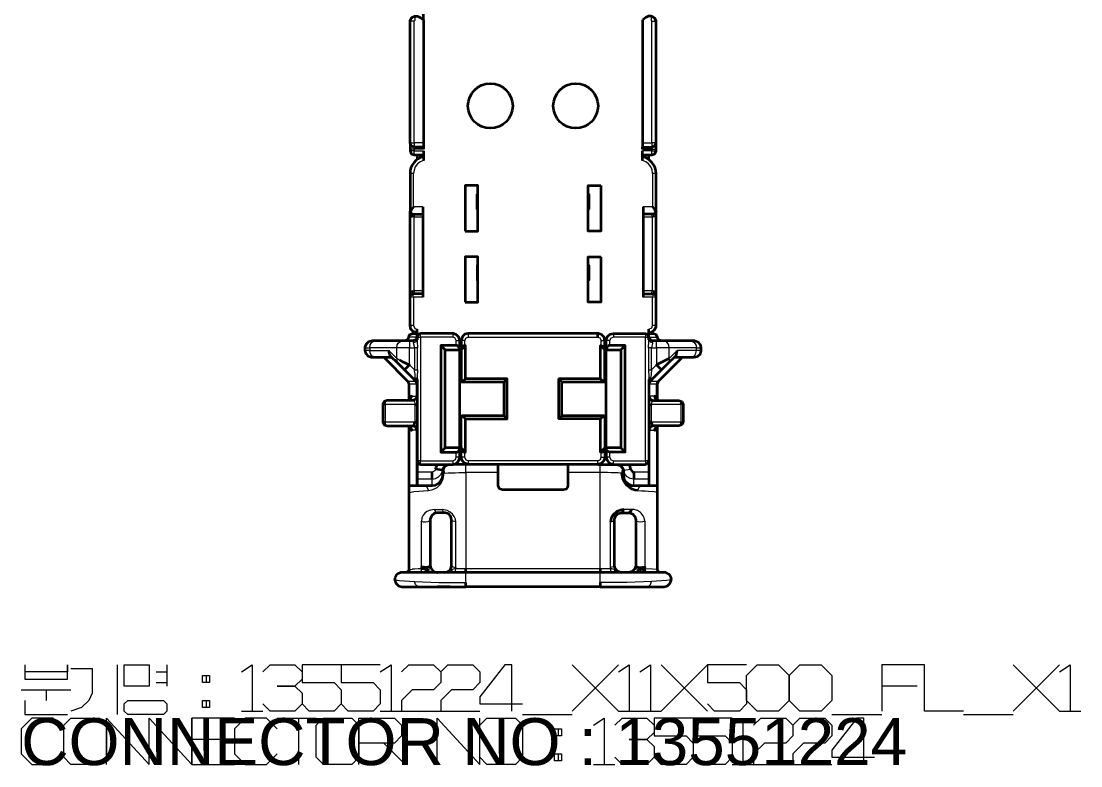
# Model space of a CAD drawing. Header units: millimetres. Extents: x 0 to 174, y 0 to 33.
# Drawn here: x 22.309 to 25.242, y 19.304 to 21.365 of the extents above; entities that cross this region are included whole.
import ezdxf

# ---------------------------------------------------------------- set-up
doc = ezdxf.new("R2010")
doc.units = ezdxf.units.MM
doc.layers.add('CAPTION_LLM_TEXT', color=7, linetype='Continuous')
doc.layers.add('CAPTION_ORIGINAL_OUTLINES', color=7, linetype='Continuous')
doc.layers.add('PDF_Geomertry', color=7, linetype='Continuous', true_color=0x405f80)
doc.styles.get("Standard").update_dxf_attribs({"font": 'arial.ttf'})

# ---------------------------------------------------------------- blocks, each defined once
blk = doc.blocks.new('SYM_13551224_003')
at = {"layer": 'PDF_Geomertry', "color": 7, "lineweight": 35}
for points in [[(-0.2676, -0.4551), (-0.2676, -0.4567), (-0.2676, -0.7953), (-0.2676, -0.8071), (-0.2932, -0.8071), (-0.3015, -0.8036), (-0.305, -0.7953), (-0.305, -0.4586), (-0.3047, -0.456), (-0.3, -0.4479), (-0.2913, -0.4449), (-0.2838, -0.4449), (-0.2832, -0.4449), (-0.2822, -0.4453), (-0.2767, -0.4485), (-0.2754, -0.4493), (-0.2676, -0.4551), (-0.2676, -0.2608)], [(-0.305, -0.7953), (-0.305, -0.8129), (-0.305, -0.8169), (-0.3015, -0.8253), (-0.2932, -0.8287), (-0.2676, -0.8287)], [(-0.2676, -0.8071), (-0.2676, -0.8129)], [(-0.2676, -0.8169), (-0.2676, -0.8439)], [(0.3387, -0.8287), (0.3643, -0.8287), (0.3726, -0.8253), (0.3761, -0.8169), (0.3761, -0.8129), (0.3761, -0.7953)], [(0.3387, -0.8129), (0.3387, -0.8071)], [(0.3387, -0.8439), (0.3387, -0.8169)], [(-0.2853, -0.8287), (-0.2853, -0.8367), (-0.2846, -0.841)], [(0.3557, -0.841), (0.3564, -0.8367), (0.3564, -0.8287)], [(-0.1171, -0.9783), (-0.119, -0.9783), (-0.119, -0.9369), (-0.1171, -0.9369)], [(0.1881, -0.9369), (0.19, -0.9369), (0.19, -0.9783), (0.1881, -0.9783)], [(-0.2696, -1.2126), (-0.2971, -1.2126), (-0.3042, -1.2169), (-0.305, -1.2204), (-0.305, -0.9843), (-0.3006, -0.9912), (-0.2971, -0.9921), (-0.2696, -0.9921)], [(-0.2951, -0.9725), (-0.3006, -0.9801), (-0.3044, -0.9871)], [(-0.2971, -1), (-0.3007, -0.9982), (-0.3036, -0.9933)], [(-0.2696, -0.9724), (-0.2696, -1.2224)], [(0.3407, -0.9724), (0.3407, -1.2224)], [(0.3407, -1.2126), (0.3682, -1.2126), (0.3717, -1.2133), (0.3761, -1.2204), (0.3761, -0.9843), (0.3753, -0.9876), (0.3682, -0.9921), (0.3407, -0.9921)], [(0.3663, -0.9724), (0.3715, -0.9801), (0.3756, -0.9871)], [(-0.1171, -1.1339), (-0.119, -1.1339), (-0.119, -1.1751), (-0.1171, -1.1751)], [(0.1881, -1.1339), (0.19, -1.1339), (0.19, -1.1751), (0.1881, -1.1751)], [(-0.2853, -1.3208), (-0.2874, -1.3207), (-0.2962, -1.3175), (-0.3026, -1.3104), (-0.305, -1.3011), (-0.305, -1.2204)], [(0.3564, -1.3208), (0.3657, -1.3185), (0.3728, -1.3121), (0.376, -1.3032), (0.3761, -1.3011), (0.3761, -1.2204)], [(-0.2296, -1.685), (-0.1869, -1.685), (-0.1776, -1.6826), (-0.1706, -1.6762), (-0.1674, -1.6674), (-0.1672, -1.6653), (-0.1672, -1.6397), (-0.1672, -1.3681), (-0.1672, -1.3425), (-0.1696, -1.3332), (-0.176, -1.3261), (-0.1849, -1.3229), (-0.1869, -1.3228), (-0.2756, -1.3228), (-0.2833, -1.3268), (-0.2853, -1.3326), (-0.2853, -1.311)], [(0.2904, -1.3562), (0.2482, -1.3562), (0.2463, -1.3565), (0.2444, -1.3571), (0.2428, -1.3582), (0.24, -1.3614), (0.2383, -1.3681), (0.2383, -1.3425), (0.2383, -1.3406), (0.2417, -1.3315), (0.2487, -1.3251), (0.2579, -1.3228), (0.3465, -1.3228), (0.3525, -1.3247), (0.3564, -1.3326), (0.3564, -1.311)], [(-0.3542, -1.3897), (-0.3989, -1.3897), (-0.4093, -1.3897), (-0.4114, -1.3896), (-0.4203, -1.3864), (-0.4267, -1.3793), (-0.429, -1.37), (-0.429, -1.3622), (-0.4289, -1.3601), (-0.4257, -1.3512), (-0.4186, -1.3449), (-0.4093, -1.3425), (-0.3989, -1.3425), (-0.3239, -1.3425), (-0.3062, -1.3425), (-0.2951, -1.3425), (-0.2874, -1.3386), (-0.2853, -1.3326), (-0.2853, -1.3401)], [(-0.3165, -1.3424), (-0.3178, -1.3425), (-0.31, -1.3386), (-0.3079, -1.3326), (-0.306, -1.3268), (-0.2981, -1.3228), (-0.2968, -1.3228), (-0.2853, -1.3228)], [(0.2147, -1.3326), (0.2147, -1.3228), (0.1129, -1.3228), (-0.0419, -1.3228), (-0.1436, -1.3228), (-0.1529, -1.3251), (-0.16, -1.3315), (-0.1632, -1.3406), (-0.1633, -1.3425), (-0.1633, -1.3681), (-0.1615, -1.3614), (-0.1588, -1.3582), (-0.1571, -1.3571), (-0.1553, -1.3565), (-0.1535, -1.3562), (-0.1515, -1.3562), (-0.1633, -1.3681), (-0.1633, -1.4567), (-0.161, -1.4567)], [(0.2319, -1.4567), (0.2343, -1.4567), (0.2343, -1.3681), (0.2225, -1.3562), (0.2244, -1.3562), (0.23, -1.3583), (0.2315, -1.3597), (0.2336, -1.3636), (0.2343, -1.3681), (0.2343, -1.3425), (0.2321, -1.3332), (0.2257, -1.3261), (0.2167, -1.3229), (0.2147, -1.3228)], [(0.3564, -1.3228), (0.3679, -1.3228), (0.3692, -1.3228), (0.3751, -1.3247), (0.379, -1.3326), (0.3829, -1.3406), (0.3889, -1.3425), (0.3876, -1.3424)], [(0.3564, -1.3401), (0.3564, -1.3326), (0.3603, -1.3406), (0.3663, -1.3425), (0.3774, -1.3425), (0.395, -1.3425), (0.47, -1.3425), (0.4804, -1.3425), (0.4824, -1.3426), (0.4914, -1.3458), (0.4978, -1.3529), (0.5001, -1.3622), (0.5001, -1.37), (0.5, -1.3721), (0.4968, -1.381), (0.4897, -1.3874), (0.4804, -1.3897), (0.47, -1.3897), (0.4253, -1.3897)], [(-0.2853, -1.4628), (-0.2882, -1.4557), (-0.3201, -1.4237), (-0.3378, -1.4061), (-0.3586, -1.3853), (-0.3619, -1.3807), (-0.3636, -1.37)], [(-0.2076, -1.3681), (-0.1672, -1.3681), (-0.1694, -1.3607), (-0.1703, -1.3597), (-0.1735, -1.3574), (-0.1758, -1.3564), (-0.1771, -1.3562), (-0.2194, -1.3562), (-0.2194, -1.6515), (-0.1771, -1.6515), (-0.1751, -1.6514), (-0.1733, -1.6507), (-0.1717, -1.6496), (-0.1689, -1.6464), (-0.1672, -1.6397), (-0.2076, -1.6397), (-0.2194, -1.6515)], [(-0.2076, -1.6397), (-0.2076, -1.3681), (-0.2194, -1.3562)], [(-0.1515, -1.6515), (-0.1515, -1.559), (-0.0363, -1.559), (-0.0363, -1.4487), (-0.1515, -1.4487), (-0.1515, -1.3562)], [(0.2225, -1.4487), (0.2225, -1.3562)], [(0.2904, -1.6515), (0.2904, -1.3562), (0.2786, -1.3681)], [(0.4125, -1.3922), (0.3774, -1.4099), (0.3913, -1.4237), (0.4089, -1.4061), (0.4297, -1.3853), (0.4331, -1.3807), (0.4347, -1.37)], [(-0.3768, -1.3897), (-0.3108, -1.4557), (-0.3079, -1.4628), (-0.3079, -1.5067)], [(-0.3354, -1.3953), (-0.3263, -1.3999), (-0.3062, -1.4099), (-0.3201, -1.4237)], [(0.4479, -1.3897), (0.3819, -1.4557), (0.379, -1.4628), (0.379, -1.5067)], [(0.3913, -1.4237), (0.3593, -1.4557), (0.3564, -1.4628)], [(-0.29, -1.4469), (-0.2892, -1.4472), (-0.2861, -1.4497), (-0.2853, -1.4521), (-0.2853, -1.4586), (-0.2853, -1.6494), (-0.2853, -1.6535), (-0.2853, -1.6732), (-0.2853, -1.6751), (-0.2814, -1.6831), (-0.2756, -1.685), (-0.24, -1.685), (-0.2296, -1.685), (-0.2333, -1.694), (-0.2343, -1.6983)], [(-0.1515, -1.4487), (-0.161, -1.4567), (-0.0442, -1.4567), (-0.0363, -1.4487)], [(-0.0442, -1.5511), (-0.0442, -1.4567)], [(0.2225, -1.6515), (0.2225, -1.559), (0.1074, -1.559), (0.1074, -1.4487)], [(0.1074, -1.559), (0.1153, -1.5511), (0.1153, -1.4567)], [(0.3611, -1.4469), (0.3601, -1.4472), (0.3572, -1.4497), (0.3564, -1.4521), (0.3564, -1.4586), (0.3564, -1.6535), (0.3564, -1.6732), (0.3564, -1.6751)], [(-0.2853, -1.4961), (-0.2887, -1.5043), (-0.2971, -1.5079), (-0.3681, -1.5079), (-0.3764, -1.5114), (-0.3799, -1.5197), (-0.3799, -1.5669), (-0.3764, -1.5753), (-0.3681, -1.5787), (-0.2971, -1.5787), (-0.2947, -1.5778), (-0.2931, -1.5757), (-0.291, -1.5669), (-0.2853, -1.5669)], [(-0.3065, -1.5053), (-0.3122, -1.5079), (-0.3078, -1.5071), (-0.3042, -1.5046), (-0.3015, -1.5011), (-0.3004, -1.4961), (-0.3029, -1.4969), (-0.3049, -1.4992), (-0.3065, -1.5028)], [(-0.291, -1.5197), (-0.2853, -1.5197)], [(0.3564, -1.4961), (0.3599, -1.5044), (0.3682, -1.5079), (0.439, -1.5079), (0.4474, -1.5112), (0.4508, -1.5197), (0.4508, -1.5669), (0.4475, -1.5753), (0.439, -1.5787), (0.3682, -1.5787)], [(0.3564, -1.5197), (0.3621, -1.5197)], [(0.3786, -1.5062), (0.3776, -1.5028), (0.3758, -1.499), (0.374, -1.4969), (0.3715, -1.4961), (0.3724, -1.5004), (0.3747, -1.5042), (0.3783, -1.5068), (0.3832, -1.5079)], [(0.3776, -1.5053), (0.3832, -1.5078)], [(0.2319, -1.5511), (0.2343, -1.5511), (0.2343, -1.6397), (0.2343, -1.6653), (0.2343, -1.6674), (0.231, -1.6762), (0.2239, -1.6826), (0.2147, -1.685), (-0.1436, -1.685), (-0.1456, -1.6849), (-0.1546, -1.6817), (-0.161, -1.6746), (-0.1633, -1.6653), (-0.1633, -1.6397), (-0.1633, -1.5511), (-0.161, -1.5511)], [(-0.0363, -1.559), (-0.0442, -1.5511), (-0.161, -1.5511), (-0.1515, -1.559)], [(0.2225, -1.559), (0.2319, -1.5511), (0.1153, -1.5511)], [(-0.3065, -1.5839), (-0.304, -1.5885), (-0.3017, -1.5903), (-0.3004, -1.5906), (-0.3039, -1.5821), (-0.3122, -1.5787), (-0.3065, -1.5812)], [(-0.3079, -1.58), (-0.3079, -1.6535), (-0.3079, -1.6732), (-0.3079, -1.685), (-0.3079, -1.744), (-0.3065, -1.744), (-0.2867, -1.744), (-0.2853, -1.744)], [(-0.2853, -1.5906), (-0.2889, -1.5821), (-0.2971, -1.5787)], [(0.3564, -1.5669), (0.3621, -1.5669), (0.3642, -1.5757), (0.3658, -1.5778), (0.3682, -1.5787), (0.3599, -1.5822), (0.3564, -1.5906)], [(0.3776, -1.5812), (0.3832, -1.5787), (0.3789, -1.5796), (0.3751, -1.5819), (0.3726, -1.5856), (0.3715, -1.5906), (0.3732, -1.5901), (0.3743, -1.5893), (0.3776, -1.5839), (0.3786, -1.5803)], [(0.379, -1.58), (0.379, -1.6535), (0.379, -1.6732), (0.379, -1.744), (0.379, -1.7461), (0.379, -1.7482), (0.379, -1.7508), (0.379, -1.7637), (0.379, -1.9764), (0.3836, -1.9835), (0.3869, -1.9843)], [(0.2786, -1.6397), (0.2904, -1.6515), (0.2482, -1.6515), (0.2426, -1.6496), (0.2411, -1.6481), (0.239, -1.6443), (0.2383, -1.6397), (0.2383, -1.6653), (0.2406, -1.6746), (0.2469, -1.6817), (0.256, -1.6849), (0.2579, -1.685)], [(-0.2853, -1.6751), (-0.2853, -1.7018), (-0.2853, -1.7065), (-0.2853, -1.7261), (-0.2853, -1.7435), (-0.2853, -1.744), (-0.244, -1.744), (-0.2344, -1.7425), (-0.2258, -1.7379), (-0.2193, -1.7307), (-0.2154, -1.7218), (-0.2144, -1.7146), (-0.2144, -1.7142), (-0.2144, -1.7047), (-0.2149, -1.7015), (-0.2118, -1.6939), (-0.2047, -1.6875), (-0.1954, -1.685)], [(-0.2149, -1.7012), (-0.2343, -1.6982)], [(-0.1947, -1.685), (-0.204, -1.6874), (-0.2111, -1.6937), (-0.2143, -1.7028), (-0.2144, -1.7047)], [(-0.1436, -1.685), (-0.1869, -1.685)], [(0.1319, -1.685), (0.1319, -1.7078), (0.1319, -1.744), (0.1314, -1.7483), (0.1269, -1.754), (0.1201, -1.7558), (-0.0492, -1.7558), (-0.0575, -1.7525), (-0.061, -1.744), (-0.061, -1.7078), (-0.061, -1.685)], [(0.2147, -1.685), (0.2579, -1.685), (0.3006, -1.685), (0.3026, -1.6889), (0.3054, -1.6983), (0.3106, -1.7054), (0.315, -1.7065), (0.315, -1.7261)], [(0.2658, -1.685), (0.2678, -1.6851), (0.2768, -1.6883), (0.2832, -1.6954), (0.2856, -1.7047), (0.2856, -1.7142), (0.2856, -1.7146), (0.2871, -1.7242), (0.2918, -1.7326), (0.2989, -1.7393), (0.3078, -1.7432), (0.315, -1.744), (0.3564, -1.744), (0.3578, -1.744), (0.3776, -1.744), (0.379, -1.744)], [(0.2665, -1.685), (0.2732, -1.6864), (0.2792, -1.6899), (0.2835, -1.6951), (0.286, -1.7015), (0.2856, -1.7047)], [(0.3006, -1.685), (0.3111, -1.685), (0.3465, -1.685), (0.3544, -1.6811), (0.3564, -1.6751), (0.3564, -1.7065), (0.3564, -1.7261), (0.3564, -1.7435), (0.3564, -1.744)], [(-0.244, -1.7261), (-0.244, -1.7065)], [(0.3249, -1.7575), (0.3171, -1.7562), (0.3096, -1.7536), (0.3022, -1.7492), (0.2956, -1.7432), (0.2889, -1.7346), (0.284, -1.7246), (0.2811, -1.709)], [(-0.3079, -1.744), (-0.3079, -1.7458), (-0.3079, -1.7508), (-0.3079, -1.7586), (-0.3079, -1.7603), (-0.3079, -1.7637), (-0.3079, -1.9764), (-0.3087, -1.9796), (-0.3158, -1.9843)], [(0.125, -1.7549), (0.1289, -1.7521)], [(0.2806, -1.8189), (0.2818, -1.8186), (0.2826, -1.8181), (0.284, -1.8165), (0.2862, -1.8104), (0.281, -1.811), (0.2679, -1.8158), (0.2572, -1.8249), (0.2517, -1.834), (0.2496, -1.8443)], [(0.3003, -1.8189), (0.3019, -1.8186), (0.3049, -1.8164), (0.3078, -1.81)], [(-0.1889, -1.976), (-0.1969, -1.9808), (-0.2031, -1.9833), (-0.2096, -1.9843), (-0.2003, -1.9819), (-0.1932, -1.9756), (-0.19, -1.9665), (-0.1899, -1.9646), (-0.1899, -1.8386), (-0.1922, -1.8293), (-0.1986, -1.8222), (-0.2075, -1.819), (-0.2096, -1.8189), (-0.2292, -1.8189), (-0.2385, -1.8212), (-0.2456, -1.8276), (-0.2488, -1.8365), (-0.2489, -1.8386), (-0.2489, -1.9646), (-0.2506, -1.9674), (-0.255, -1.9694), (-0.2618, -1.9704), (-0.2686, -1.9699), (-0.2735, -1.9682), (-0.2729, -1.9743)], [(0.2665, -1.98), (0.2756, -1.9836), (0.2806, -1.9843), (0.2786, -1.9842), (0.2697, -1.9808), (0.2632, -1.9737), (0.261, -1.9646), (0.261, -1.8386), (0.261, -1.8365), (0.2643, -1.8276), (0.2714, -1.8212), (0.2806, -1.8189), (0.3003, -1.8189), (0.3022, -1.819), (0.3112, -1.8222), (0.3176, -1.8293), (0.32, -1.8386), (0.32, -1.9646), (0.3199, -1.9662), (0.3168, -1.9753), (0.3099, -1.9818), (0.3011, -1.9842)], [(-0.2489, -1.9646), (-0.2469, -1.9732)], [(0.32, -1.9646), (0.32, -1.9651), (0.3203, -1.9657), (0.3211, -1.9668), (0.3224, -1.9679), (0.3268, -1.9696), (0.3335, -1.9704), (0.3446, -1.9682), (0.3439, -1.9743)], [(0.2215, -2.0122), (0.2215, -2.0236), (0.3496, -2.0236), (0.3988, -2.0236), (0.4075, -2.0212), (0.4153, -2.014), (0.4183, -2.0054), (0.4185, -2.0039), (0.4178, -1.9992), (0.4133, -1.9908), (0.4118, -1.9892), (0.4033, -1.9847), (0.4011, -1.9844), (0.3988, -1.9843), (0.2215, -1.9843), (-0.1506, -1.9843), (-0.3276, -1.9843), (-0.33, -1.9844), (-0.3389, -1.9878), (-0.3415, -1.99), (-0.3465, -1.9982), (-0.3468, -1.9992), (-0.3469, -2.0001), (-0.3474, -2.0039), (-0.3472, -2.0054), (-0.3443, -2.014), (-0.3364, -2.0212), (-0.3276, -2.0236), (-0.2785, -2.0236), (-0.1506, -2.0236)], [(-0.2533, -1.9806), (-0.2599, -1.9774), (-0.2617, -1.9764), (-0.2674, -1.9743), (-0.2728, -1.9743)], [(-0.2468, -1.9735), (-0.2406, -1.9807), (-0.2389, -1.9817), (-0.23, -1.9842), (-0.2292, -1.9843)], [(-0.2093, -1.9842), (-0.2096, -1.9843)], [(-0.1506, -1.9843), (-0.1506, -1.9731)], [(0.2215, -1.9731), (0.2215, -1.9843)], [(0.2804, -1.9842), (0.2806, -1.9843)], [(0.3243, -1.9806), (0.331, -1.9774), (0.3329, -1.9762), (0.3387, -1.9743), (0.3439, -1.9743), (0.3444, -1.9797), (0.3465, -1.9826), (0.3479, -1.9836), (0.35, -1.9842)], [(-0.3474, -2.0039), (-0.3474, -2.0029)], [(-0.1936, -2.0236), (-0.2292, -2.0236)], [(0.2215, -2.0236), (-0.1506, -2.0236), (-0.1506, -2.0122)], [(0.2647, -2.0236), (0.3003, -2.0236)]]:
    blk.add_lwpolyline(points, dxfattribs=at)
at = {"layer": 'PDF_Geomertry', "color": 7, "lineweight": 13}
for points in [[(-0.305, -0.7953), (-0.3046, -0.7953), (-0.2932, -0.7953), (-0.2932, -0.4586), (-0.305, -0.4586)], [(-0.2913, -0.4449), (-0.2913, -0.4567), (-0.2932, -0.4586)], [(0.3387, -0.7953), (0.3643, -0.7953), (0.3643, -0.4586)], [(0.3624, -0.4449), (0.3624, -0.4567), (0.3643, -0.4586), (0.3761, -0.4586)], [(-0.2676, -0.7953), (-0.2932, -0.7953), (-0.2932, -0.8071), (-0.2932, -0.8129), (-0.305, -0.8129)], [(-0.2932, -0.8287), (-0.2932, -0.8169), (-0.305, -0.8169)], [(-0.2676, -0.8129), (-0.2932, -0.8129), (-0.2932, -0.8169), (-0.2676, -0.8169)], [(0.3387, -0.8129), (0.3643, -0.8129), (0.3643, -0.8169), (0.3387, -0.8169)], [(0.3761, -0.7953), (0.3674, -0.7953), (0.3643, -0.7953), (0.3643, -0.8071), (0.3643, -0.8129), (0.3761, -0.8129)], [(0.3643, -0.8287), (0.3643, -0.8169), (0.3761, -0.8169)], [(-0.2676, -0.8439), (-0.2767, -0.8476), (-0.2843, -0.8536), (-0.2903, -0.8614), (-0.2939, -0.8704), (-0.2951, -0.8799)], [(-0.2853, -0.8367), (-0.2775, -0.8367), (-0.2775, -0.8287)], [(-0.2775, -0.8367), (-0.2767, -0.8367)], [(0.3761, -0.8799), (0.3663, -0.8799), (0.365, -0.8703), (0.3612, -0.8612), (0.3553, -0.8535), (0.3475, -0.8475), (0.3387, -0.8439)], [(0.3485, -0.8367), (0.3478, -0.8367)], [(0.3564, -0.8367), (0.3485, -0.8367), (0.3485, -0.8287)], [(-0.2696, -0.9724), (-0.2951, -0.9724), (-0.2951, -0.8799), (-0.305, -0.8799)], [(0.3663, -0.8799), (0.3663, -0.9724), (0.3407, -0.9724)], [(-0.305, -0.9842), (-0.3036, -0.9933)], [(-0.2971, -1.2047), (-0.3014, -1.2071), (-0.3029, -1.2099), (-0.3046, -1.2157), (-0.305, -1.2204), (-0.2951, -1.2224), (-0.2971, -1.2126), (-0.2971, -1.2047), (-0.2939, -1.2047), (-0.2939, -1), (-0.2971, -1), (-0.2971, -0.9921)], [(-0.2907, -0.9921), (-0.2911, -0.9921), (-0.2914, -0.9922), (-0.2919, -0.9928), (-0.2931, -0.9944), (-0.2939, -1), (-0.2696, -1)], [(0.3407, -1), (0.365, -1), (0.364, -0.9944), (0.3631, -0.9928), (0.3618, -0.9921)], [(0.3682, -0.9921), (0.3682, -1), (0.365, -1), (0.365, -1.2047), (0.3682, -1.2047), (0.3682, -1.2126), (0.3663, -1.2224), (0.3761, -1.2204), (0.3756, -1.215), (0.374, -1.2097), (0.3713, -1.206), (0.3682, -1.2047)], [(0.3682, -1), (0.3724, -0.9975), (0.374, -0.9949), (0.3757, -0.989), (0.3761, -0.9843)], [(-0.2696, -1.2224), (-0.2951, -1.2224), (-0.2951, -1.3011), (-0.305, -1.3011)], [(-0.2696, -1.2047), (-0.2939, -1.2047), (-0.2931, -1.2103), (-0.2919, -1.2119), (-0.2907, -1.2126)], [(0.3618, -1.2126), (0.3621, -1.2125), (0.3625, -1.2125), (0.3631, -1.2119), (0.364, -1.2103), (0.365, -1.2047), (0.3407, -1.2047)], [(0.3761, -1.3011), (0.3663, -1.3011), (0.3663, -1.2224), (0.3407, -1.2224)], [(-0.2951, -1.3011), (-0.2913, -1.309), (-0.2853, -1.311)], [(0.3564, -1.311), (0.3643, -1.3071), (0.3663, -1.3011)], [(-0.3354, -1.3953), (-0.3415, -1.3922), (-0.3415, -1.3622), (-0.4165, -1.3622), (-0.4151, -1.3546), (-0.4125, -1.3496), (-0.4086, -1.3457), (-0.404, -1.3433), (-0.3989, -1.3425)], [(-0.3551, -1.3897), (-0.2896, -1.4557), (-0.2882, -1.4557), (-0.29, -1.4469), (-0.2903, -1.4454), (-0.291, -1.4356), (-0.2921, -1.4258), (-0.2925, -1.4236), (-0.3062, -1.4099), (-0.3062, -1.3622), (-0.3415, -1.3622), (-0.3401, -1.3546), (-0.3374, -1.3496), (-0.3336, -1.3457), (-0.3289, -1.3433), (-0.3239, -1.3425)], [(-0.3164, -1.3425), (-0.3144, -1.3424), (-0.3126, -1.3418), (-0.311, -1.3408), (-0.3082, -1.3382), (-0.3065, -1.3326), (-0.3079, -1.3326)], [(-0.2853, -1.3276), (-0.2864, -1.33), (-0.2867, -1.3326), (-0.3065, -1.3326), (-0.3049, -1.3272), (-0.3022, -1.3244), (-0.3006, -1.3236), (-0.2988, -1.3231), (-0.2968, -1.3228)], [(-0.3062, -1.3425), (-0.3062, -1.3622), (-0.2925, -1.3622), (-0.2925, -1.4236), (-0.284, -1.4236), (-0.2849, -1.4428), (-0.2853, -1.4521)], [(-0.2965, -1.3425), (-0.2946, -1.3424), (-0.2928, -1.3418), (-0.2911, -1.3408), (-0.2883, -1.3382), (-0.2867, -1.3326), (-0.2853, -1.3326), (-0.2756, -1.3326), (-0.2756, -1.3228)], [(-0.2951, -1.3475), (-0.2914, -1.3469), (-0.2882, -1.3454), (-0.2869, -1.3443), (-0.2861, -1.3431), (-0.2853, -1.3401), (-0.2851, -1.344), (-0.284, -1.3622)], [(-0.284, -1.4236), (-0.284, -1.3622), (-0.2925, -1.3622), (-0.2929, -1.359), (-0.2943, -1.3528), (-0.2951, -1.3475), (-0.2951, -1.3425)], [(-0.1771, -1.3562), (-0.1771, -1.3425), (-0.181, -1.3346), (-0.1869, -1.3326), (-0.2756, -1.3326), (-0.2756, -1.6494), (-0.2756, -1.6535), (-0.2756, -1.6732), (-0.2756, -1.6751), (-0.24, -1.6751), (-0.1869, -1.6751), (-0.179, -1.6712), (-0.1771, -1.6653), (-0.1771, -1.6515)], [(-0.1869, -1.3228), (-0.1869, -1.3326)], [(-0.1771, -1.3425), (-0.1672, -1.3425)], [(-0.1436, -1.3228), (-0.1436, -1.3326), (-0.1515, -1.3367), (-0.1535, -1.3425), (-0.1633, -1.3425)], [(-0.1535, -1.3562), (-0.1535, -1.3425)], [(-0.1436, -1.3326), (-0.0363, -1.3326), (-0.0304, -1.3326), (0.1015, -1.3326), (0.1074, -1.3326), (0.1169, -1.3326), (0.2147, -1.3326), (0.2206, -1.3346), (0.2244, -1.3425), (0.2343, -1.3425)], [(0.2244, -1.3562), (0.2244, -1.3425)], [(0.2482, -1.3562), (0.2482, -1.3425), (0.2383, -1.3425)], [(0.2579, -1.3228), (0.2579, -1.3326), (0.2501, -1.3367), (0.2482, -1.3425)], [(0.3465, -1.3228), (0.3465, -1.3326), (0.2579, -1.3326)], [(0.3564, -1.6751), (0.3492, -1.6751), (0.3465, -1.6751), (0.3465, -1.6732), (0.3465, -1.6535), (0.3465, -1.3326), (0.3564, -1.3326), (0.3578, -1.3326), (0.3575, -1.33), (0.3564, -1.3276)], [(0.3663, -1.3475), (0.3658, -1.3504), (0.3643, -1.3575), (0.3636, -1.3622), (0.3774, -1.3622), (0.3774, -1.4099), (0.3636, -1.4236), (0.3636, -1.3622), (0.3551, -1.3622), (0.3561, -1.345), (0.3564, -1.3401), (0.3575, -1.3435), (0.3618, -1.3467), (0.3663, -1.3475), (0.3663, -1.3425)], [(0.3676, -1.3425), (0.3639, -1.3418), (0.3621, -1.3408), (0.3607, -1.3396), (0.3586, -1.3364), (0.3578, -1.3326), (0.3776, -1.3326), (0.3783, -1.3364), (0.3806, -1.3396), (0.3874, -1.3425)], [(0.3679, -1.3228), (0.3717, -1.3236), (0.3733, -1.3244), (0.3747, -1.3257), (0.3769, -1.3289), (0.3776, -1.3326), (0.379, -1.3326)], [(0.47, -1.3897), (0.475, -1.3889), (0.4797, -1.3865), (0.4836, -1.3826), (0.4862, -1.3776), (0.4876, -1.37), (0.4347, -1.37), (0.4125, -1.3922), (0.4125, -1.3622), (0.3774, -1.3622), (0.3774, -1.3425)], [(0.47, -1.3425), (0.4764, -1.3437), (0.4808, -1.3467), (0.4844, -1.351), (0.4868, -1.3562), (0.4876, -1.3622), (0.4125, -1.3622), (0.4118, -1.3562), (0.4094, -1.351), (0.4058, -1.3467), (0.4012, -1.3437), (0.395, -1.3425)], [(-0.429, -1.3622), (-0.4165, -1.3622), (-0.4165, -1.37), (-0.429, -1.37)], [(-0.3989, -1.3897), (-0.4053, -1.3885), (-0.4099, -1.3856), (-0.4135, -1.3812), (-0.4157, -1.376), (-0.4165, -1.37), (-0.3636, -1.37), (-0.3415, -1.3922), (-0.3418, -1.3962), (-0.3414, -1.4), (-0.34, -1.4033), (-0.3378, -1.4061)], [(0.3551, -1.3622), (0.3551, -1.4236), (0.3636, -1.4236), (0.3622, -1.4333), (0.3621, -1.4356), (0.3621, -1.4371), (0.3611, -1.4469), (0.3593, -1.4557), (0.3607, -1.4557), (0.4262, -1.3897)], [(0.5001, -1.37), (0.4876, -1.37), (0.4876, -1.3622), (0.5001, -1.3622)], [(-0.2853, -1.4628), (-0.2867, -1.4628), (-0.2875, -1.4589), (-0.2896, -1.4557), (-0.3094, -1.4557), (-0.375, -1.3897)], [(0.4461, -1.3897), (0.3806, -1.4557), (0.3819, -1.4557)], [(0.4089, -1.4061), (0.411, -1.4033), (0.4124, -1.4), (0.4129, -1.3962), (0.4125, -1.3922)], [(0.3551, -1.4236), (0.356, -1.4428), (0.3564, -1.4521)], [(-0.3004, -1.4961), (-0.2867, -1.4961), (-0.2867, -1.4628), (-0.3065, -1.4628), (-0.3074, -1.4589), (-0.3094, -1.4557), (-0.3108, -1.4557)], [(-0.3065, -1.5028), (-0.3065, -1.4628), (-0.3079, -1.4628)], [(0.379, -1.4628), (0.3776, -1.4628), (0.3783, -1.4589), (0.3806, -1.4557), (0.3607, -1.4557), (0.3586, -1.4589), (0.3578, -1.4628), (0.3564, -1.4628)], [(0.3781, -1.5057), (0.3776, -1.5028), (0.3776, -1.4628), (0.3578, -1.4628), (0.3578, -1.4961), (0.3564, -1.4961)], [(-0.3799, -1.5197), (-0.3742, -1.5197), (-0.3742, -1.5669), (-0.291, -1.5669), (-0.291, -1.5197), (-0.3742, -1.5197), (-0.3732, -1.5131), (-0.3714, -1.5099), (-0.3704, -1.5087), (-0.3692, -1.5081), (-0.3681, -1.5079)], [(-0.3069, -1.5057), (-0.3065, -1.5028), (-0.3075, -1.5062)], [(-0.2985, -1.5079), (-0.2942, -1.5071), (-0.2904, -1.5046), (-0.2878, -1.5011), (-0.2867, -1.4961), (-0.2853, -1.4961)], [(-0.2971, -1.5079), (-0.2954, -1.5083), (-0.2944, -1.5092), (-0.2925, -1.5119), (-0.291, -1.5197)], [(0.3682, -1.5079), (0.3665, -1.5083), (0.3642, -1.5108), (0.3586, -1.5074), (0.3565, -1.5031), (0.3564, -1.5021)], [(0.3715, -1.4961), (0.3578, -1.4961), (0.3586, -1.5004), (0.361, -1.5042), (0.3646, -1.5068), (0.3696, -1.5079)], [(0.364, -1.5108), (0.3621, -1.5197), (0.3621, -1.5669), (0.4453, -1.5669), (0.4453, -1.5197), (0.3621, -1.5197)], [(0.4508, -1.5197), (0.4453, -1.5197), (0.4447, -1.5151), (0.4435, -1.5112), (0.4425, -1.5099), (0.4414, -1.5087), (0.4403, -1.5081), (0.439, -1.5079)], [(-0.3799, -1.5669), (-0.3742, -1.5669), (-0.3738, -1.5714), (-0.3724, -1.5753), (-0.3714, -1.5767), (-0.3704, -1.5778), (-0.3681, -1.5787)], [(-0.3075, -1.5803), (-0.3065, -1.5839)], [(-0.3065, -1.744), (-0.3065, -1.685), (-0.3065, -1.6732), (-0.3065, -1.6535), (-0.3065, -1.5839), (-0.3069, -1.5808)], [(-0.2985, -1.5787), (-0.2935, -1.5799), (-0.29, -1.5824), (-0.2875, -1.5861), (-0.2867, -1.5906), (-0.2853, -1.5906)], [(-0.2931, -1.5757), (-0.2875, -1.5793), (-0.2854, -1.5835), (-0.2853, -1.5846)], [(0.3564, -1.5906), (0.3578, -1.5906), (0.3589, -1.5856), (0.3615, -1.5819), (0.3651, -1.5796), (0.3696, -1.5787)], [(0.3779, -1.5808), (0.3776, -1.5839), (0.3776, -1.6535), (0.3776, -1.6732), (0.3776, -1.685), (0.3776, -1.744)], [(0.439, -1.5787), (0.4403, -1.5785), (0.4414, -1.5778), (0.4425, -1.5767), (0.4442, -1.5735), (0.4453, -1.5669), (0.4508, -1.5669)], [(-0.2867, -1.744), (-0.2867, -1.685), (-0.2867, -1.6732), (-0.2867, -1.6535), (-0.2867, -1.5906), (-0.3004, -1.5906)], [(0.3578, -1.744), (0.3578, -1.685), (0.3578, -1.6732), (0.3578, -1.6535), (0.3578, -1.5906), (0.3715, -1.5906)], [(-0.1672, -1.6653), (-0.1771, -1.6653)], [(-0.1535, -1.6653), (-0.1633, -1.6653)], [(-0.1436, -1.6751), (-0.1494, -1.6732), (-0.1535, -1.6653), (-0.1535, -1.6515)], [(0.2147, -1.6751), (0.2225, -1.6712), (0.2244, -1.6653), (0.2244, -1.6515)], [(0.2244, -1.6653), (0.2343, -1.6653)], [(0.2579, -1.685), (0.2579, -1.6751), (0.2521, -1.6732), (0.2482, -1.6653), (0.2383, -1.6653)], [(0.2482, -1.6653), (0.2482, -1.6515)], [(-0.2756, -1.685), (-0.2756, -1.6751), (-0.285, -1.6751), (-0.2853, -1.6751)], [(-0.2343, -1.6983), (-0.2361, -1.7026), (-0.244, -1.7065), (-0.2853, -1.7065)], [(-0.2537, -1.7575), (-0.2414, -1.755), (-0.23, -1.7487), (-0.22, -1.7385), (-0.2131, -1.7251), (-0.21, -1.709), (-0.2096, -1.709), (-0.1997, -1.7086), (-0.1899, -1.7083), (-0.18, -1.7081), (-0.1701, -1.7079), (-0.1603, -1.7078), (-0.1506, -1.7078), (-0.1506, -1.685)], [(-0.2104, -1.7047), (-0.2121, -1.6954)], [(-0.1869, -1.6751), (-0.1869, -1.685)], [(0.2147, -1.685), (0.2147, -1.6751), (-0.1436, -1.6751), (-0.1436, -1.685)], [(0.2811, -1.709), (0.2712, -1.7086), (0.2614, -1.7083), (0.2515, -1.7081), (0.2418, -1.7079), (0.2319, -1.7078), (0.2221, -1.7078), (0.2215, -1.7078), (0.2215, -1.685)], [(0.2579, -1.6751), (0.3111, -1.6751), (0.3465, -1.6751), (0.3465, -1.685)], [(0.2832, -1.6954), (0.2815, -1.7047), (0.2856, -1.7042)], [(0.2858, -1.7012), (0.3053, -1.6982)], [(-0.2144, -1.7142), (-0.2168, -1.7256), (-0.2201, -1.7315), (-0.2249, -1.7365), (-0.2307, -1.7403), (-0.2371, -1.7426), (-0.244, -1.7435), (-0.244, -1.7261), (-0.2853, -1.7261)], [(-0.244, -1.7261), (-0.2344, -1.7246), (-0.2258, -1.72), (-0.2193, -1.7128), (-0.2154, -1.7039), (-0.2149, -1.7015)], [(-0.2144, -1.7042), (-0.2104, -1.7047), (-0.21, -1.709), (-0.2144, -1.7083)], [(-0.061, -1.7078), (-0.1506, -1.7078), (-0.1506, -1.9731), (0.2215, -1.9731), (0.2215, -1.7078), (0.1319, -1.7078)], [(0.2815, -1.7047), (0.2811, -1.709), (0.2856, -1.7083)], [(0.2856, -1.7142), (0.2864, -1.721), (0.2887, -1.7274), (0.2925, -1.7331), (0.2975, -1.7378), (0.3036, -1.7411), (0.315, -1.7435), (0.315, -1.744)], [(0.3564, -1.7435), (0.315, -1.7435), (0.315, -1.7261), (0.3137, -1.7261), (0.3043, -1.7242), (0.296, -1.7192), (0.295, -1.7183), (0.289, -1.7107), (0.286, -1.7015)], [(0.3564, -1.7065), (0.315, -1.7065)], [(0.3564, -1.7261), (0.315, -1.7261)], [(-0.3079, -1.7637), (-0.3079, -1.7636), (-0.3078, -1.7633), (-0.3075, -1.7631), (-0.3064, -1.7626), (-0.2946, -1.7604), (-0.2537, -1.7575), (-0.2567, -1.7503), (-0.2601, -1.7465), (-0.2667, -1.744)], [(-0.244, -1.744), (-0.244, -1.7435), (-0.2853, -1.7435)], [(0.3376, -1.744), (0.3357, -1.7443), (0.3318, -1.746), (0.3285, -1.7493), (0.3249, -1.7575), (0.326, -1.7575), (0.3358, -1.7581), (0.3457, -1.7586), (0.3556, -1.7594), (0.3653, -1.7603)], [(0.379, -1.7637), (0.379, -1.7636), (0.3789, -1.7635), (0.3785, -1.7631), (0.3768, -1.7624), (0.3756, -1.7621), (0.371, -1.7611), (0.3653, -1.7604)], [(-0.2368, -1.81), (-0.2483, -1.8114), (-0.2582, -1.8157), (-0.264, -1.8201), (-0.2687, -1.826), (-0.2721, -1.8333), (-0.2735, -1.8422), (-0.2686, -1.8439), (-0.2618, -1.8444), (-0.255, -1.8435), (-0.2506, -1.8412), (-0.2489, -1.8386)], [(-0.2292, -1.8189), (-0.2311, -1.8185), (-0.2329, -1.8174), (-0.2364, -1.8115), (-0.2368, -1.81), (-0.2151, -1.8104)], [(-0.1785, -1.8443), (-0.1794, -1.8367), (-0.1824, -1.8293), (-0.1874, -1.8225), (-0.194, -1.8169), (-0.2018, -1.8129), (-0.2151, -1.8104), (-0.2149, -1.8119), (-0.2124, -1.8174), (-0.2106, -1.8187), (-0.2096, -1.8189)], [(0.3078, -1.81), (0.2862, -1.8104)], [(0.3446, -1.8422), (0.3429, -1.8326), (0.3408, -1.8278), (0.335, -1.8201), (0.3329, -1.8183), (0.3246, -1.8132), (0.3153, -1.8104), (0.3079, -1.81)], [(-0.2735, -1.9682), (-0.2735, -1.8422)], [(-0.1899, -1.9646), (-0.1899, -1.965), (-0.1894, -1.9661), (-0.1886, -1.9669), (-0.1858, -1.9686), (-0.1785, -1.9703), (-0.1785, -1.8443), (-0.1858, -1.8426), (-0.1886, -1.841), (-0.1894, -1.84), (-0.1899, -1.839), (-0.1899, -1.8386)], [(0.261, -1.9646), (0.2601, -1.9665), (0.259, -1.9675), (0.2578, -1.9683), (0.2496, -1.9703), (0.2496, -1.8443), (0.2578, -1.8424), (0.261, -1.8386)], [(0.32, -1.8386), (0.32, -1.8392), (0.3203, -1.8397), (0.3211, -1.8408), (0.3224, -1.8419), (0.3268, -1.8436), (0.3335, -1.8444), (0.3446, -1.8422), (0.3446, -1.9682)], [(-0.3072, -1.9761), (-0.3079, -1.9764)], [(-0.3072, -1.976), (-0.3057, -1.9758), (-0.3028, -1.9756), (-0.2992, -1.9753)], [(-0.279, -1.9842), (-0.2768, -1.9836), (-0.2754, -1.9826), (-0.2735, -1.9797), (-0.2728, -1.9743), (-0.2826, -1.9746), (-0.2925, -1.975), (-0.299, -1.9753)], [(-0.2785, -2.0236), (-0.2857, -2.021), (-0.2894, -2.0171), (-0.2928, -2.0097), (-0.2254, -2.0117), (-0.1506, -2.0122), (-0.1506, -1.9843)], [(-0.2617, -1.9764), (-0.2619, -1.9835), (-0.2621, -1.984), (-0.2622, -1.9842), (-0.2622, -1.9842), (-0.2622, -1.9843)], [(-0.2292, -1.9842), (-0.2325, -1.9842), (-0.2422, -1.9832), (-0.2518, -1.981), (-0.2533, -1.9806), (-0.2563, -1.9757), (-0.2599, -1.9774)], [(-0.2582, -1.97), (-0.2563, -1.9757), (-0.2485, -1.9731), (-0.2475, -1.9729), (-0.2472, -1.9731), (-0.2469, -1.9731), (-0.2469, -1.9732)], [(-0.2518, -1.981), (-0.2518, -1.9843)], [(-0.1785, -1.9703), (-0.1786, -1.9731), (-0.1881, -1.9756), (-0.1889, -1.976), (-0.1896, -1.9797), (-0.1925, -1.9833), (-0.1953, -1.9842)], [(-0.1801, -1.9842), (-0.1793, -1.9829), (-0.1789, -1.9804), (-0.1786, -1.9731), (-0.1506, -1.9731)], [(0.2215, -1.9731), (0.2497, -1.9731), (0.2496, -1.9703)], [(0.3496, -2.0236), (0.3568, -2.021), (0.3606, -2.0171), (0.3637, -2.0097), (0.2965, -2.0117), (0.2215, -2.0122), (0.2215, -1.9843)], [(0.2597, -1.9758), (0.2504, -1.9732), (0.2497, -1.9731), (0.2499, -1.9804), (0.2504, -1.9829), (0.2511, -1.9842)], [(0.2596, -1.9758), (0.26, -1.976), (0.2607, -1.9797), (0.2635, -1.9833), (0.2664, -1.9842)], [(0.26, -1.976), (0.2629, -1.9778), (0.2665, -1.98)], [(0.3003, -1.9842), (0.3101, -1.9837), (0.3197, -1.9819), (0.3231, -1.981)], [(0.3181, -1.9732), (0.3181, -1.9731), (0.3182, -1.9731), (0.3186, -1.9729), (0.3194, -1.9731), (0.3274, -1.9757), (0.3293, -1.97)], [(0.3311, -1.9774), (0.3274, -1.9757), (0.3243, -1.9806), (0.3231, -1.981), (0.3231, -1.9843)], [(0.3329, -1.9762), (0.3332, -1.9833), (0.3333, -1.984), (0.3335, -1.9842), (0.3335, -1.9842)], [(0.3387, -1.9743), (0.3394, -1.9811), (0.3403, -1.9831), (0.3408, -1.9837), (0.3415, -1.9842), (0.3419, -1.9842)], [(0.379, -1.9764), (0.379, -1.9762), (0.379, -1.9762), (0.3789, -1.9762), (0.3775, -1.976), (0.366, -1.975), (0.3439, -1.9743)], [(-0.3474, -2.0039), (-0.3474, -2.004), (-0.3472, -2.0043), (-0.3468, -2.0044), (-0.3457, -2.005), (-0.3337, -2.0069), (-0.2928, -2.0097)], [(0.4185, -2.0039), (0.4183, -2.004), (0.4182, -2.0043), (0.4179, -2.0044), (0.4168, -2.005), (0.4049, -2.0069), (0.3637, -2.0097)]]:
    blk.add_lwpolyline(points, dxfattribs=at)
at = {"layer": 'PDF_Geomertry', "color": 7, "lineweight": 35}
for points in [[(0.3387, -0.4551), (0.3387, -0.4567), (0.3387, -0.7953), (0.3387, -0.8071), (0.3643, -0.8071), (0.3726, -0.8036), (0.3761, -0.7953), (0.3761, -0.4586), (0.3729, -0.4499), (0.365, -0.4451), (0.3624, -0.4449), (0.3547, -0.4449), (0.3535, -0.4451), (0.3478, -0.4485), (0.3399, -0.4543)], [(-0.1525, -1.0393), (-0.1171, -1.0393), (-0.1171, -0.9133), (-0.1525, -0.9133)], [(0.2235, -0.9133), (0.2235, -1.0393), (0.1881, -1.0393), (0.1881, -0.9133)], [(-0.1525, -1.2362), (-0.1171, -1.2362), (-0.1171, -1.1103), (-0.1525, -1.1103)], [(0.2235, -1.1103), (0.2235, -1.2362), (0.1881, -1.2362), (0.1881, -1.1103)], [(0.2786, -1.3681), (0.2786, -1.6397), (0.2383, -1.6397), (0.2383, -1.3681)], [(0.1153, -1.4567), (0.2319, -1.4567), (0.2225, -1.4487), (0.1074, -1.4487)], [(-0.1633, -1.6397), (-0.1611, -1.6472), (-0.1601, -1.6482), (-0.1571, -1.6504), (-0.1546, -1.6514), (-0.1535, -1.6515), (-0.1515, -1.6515)], [(0.2244, -1.6515), (0.2264, -1.6514), (0.2282, -1.6507), (0.2299, -1.6496), (0.2326, -1.6464), (0.2343, -1.6397), (0.2225, -1.6515)]]:
    blk.add_lwpolyline(points, close=True, dxfattribs=at)
for points in [[(-0.2676, -0.8337, 0.357422), (-0.305, -0.8799), (-0.305, -0.9843)], [(0.3761, -0.9843), (0.3761, -0.8799, 0.35334), (0.3387, -0.8337)]]:
    blk.add_lwpolyline(points, format="xyb", dxfattribs=at)
for centre in [(-0.0826, -0.6929), (0.1536, -0.6929)]:
    blk.add_circle(centre, 0.062, dxfattribs=at)

msp = doc.modelspace()

# ---------------------------------------------------------------- linework, layer by layer
at = {"layer": 'CAPTION_ORIGINAL_OUTLINES', "color": 7, "lineweight": 13}
for points in [[(22.4268, 19.4064), (22.3972, 19.436), (22.3382, 19.436), (22.3087, 19.4064), (22.3087, 19.3375), (22.3382, 19.3081), (22.3972, 19.3081), (22.4268, 19.3375)], [(22.5449, 19.3081), (22.5449, 19.436), (22.6631, 19.3081), (22.6631, 19.436)], [(22.6631, 19.3081), (22.6631, 19.436), (22.7811, 19.3081), (22.7811, 19.436)], [(22.8992, 19.436), (22.7811, 19.436), (22.7811, 19.3081), (22.8992, 19.3081)], [(23.0174, 19.4064), (22.9878, 19.436), (22.9287, 19.436), (22.8992, 19.4064), (22.8992, 19.3375), (22.9287, 19.3081), (22.9878, 19.3081), (23.0174, 19.3375)], [(23.0174, 19.436), (23.1256, 19.436)], [(23.0764, 19.436), (23.0764, 19.3081)], [(23.2438, 19.3081), (23.2438, 19.436), (23.3421, 19.436), (23.3618, 19.4163), (23.3618, 19.3867), (23.3421, 19.3671), (23.2438, 19.3671)], [(23.4603, 19.3081), (23.4603, 19.436), (23.5783, 19.3081), (23.5783, 19.436)], [(23.8933, 19.4163), (23.9229, 19.436), (23.9229, 19.3081)], [(23.9524, 19.4163), (23.9721, 19.436), (24.041, 19.436), (24.0607, 19.4163), (24.0607, 19.3965), (24.041, 19.3769), (23.9918, 19.3769), (24.041, 19.3769), (24.0607, 19.3572), (24.0607, 19.3276), (24.041, 19.3081), (23.9721, 19.3081), (23.9524, 19.3276)], [(24.1689, 19.436), (24.0607, 19.436), (24.0607, 19.3867), (24.1492, 19.3867), (24.1689, 19.3671), (24.1689, 19.3276), (24.1492, 19.3081), (24.0803, 19.3081), (24.0607, 19.3276)], [(24.2772, 19.436), (24.1689, 19.436), (24.1689, 19.3867), (24.2575, 19.3867), (24.2772, 19.3671), (24.2772, 19.3276), (24.2575, 19.3081), (24.1886, 19.3081), (24.1689, 19.3276)], [(24.2772, 19.4163), (24.3067, 19.436), (24.3067, 19.3081)], [(24.3362, 19.4163), (24.356, 19.436), (24.4249, 19.436), (24.4444, 19.4163), (24.4444, 19.3867), (24.4249, 19.3671), (24.3658, 19.3671), (24.3362, 19.3375), (24.3362, 19.3081), (24.4444, 19.3081)], [(24.4444, 19.4163), (24.4642, 19.436), (24.5331, 19.436), (24.5528, 19.4163), (24.5528, 19.3867), (24.5331, 19.3671), (24.474, 19.3671), (24.4444, 19.3375), (24.4444, 19.3081), (24.5528, 19.3081)], [(24.6414, 19.3081), (24.6414, 19.436), (24.6217, 19.436), (24.5528, 19.3474), (24.5528, 19.3276), (24.6708, 19.3276)], [(23.7949, 19.4064), (23.7949, 19.3867)], [(22.8796, 19.3769), (22.7811, 19.3769)], [(23.3126, 19.3671), (23.3717, 19.3081)], [(23.7949, 19.3375), (23.7949, 19.3178)], [(23.8933, 19.3081), (23.9524, 19.3081)], [(24.2772, 19.3081), (24.3362, 19.3081)]]:
    msp.add_lwpolyline(points, dxfattribs=at)
for points in [[(22.4465, 19.436), (22.5253, 19.436), (22.5449, 19.4163), (22.5449, 19.3276), (22.5253, 19.3081), (22.4465, 19.3081), (22.4268, 19.3276), (22.4268, 19.4163), (22.4465, 19.436)], [(23.1453, 19.436), (23.224, 19.436), (23.2438, 19.4163), (23.2438, 19.3276), (23.224, 19.3081), (23.1453, 19.3081), (23.1256, 19.3276), (23.1256, 19.4163), (23.1453, 19.436)], [(23.5981, 19.436), (23.6768, 19.436), (23.6965, 19.4163), (23.6965, 19.3276), (23.6768, 19.3081), (23.5981, 19.3081), (23.5783, 19.3276), (23.5783, 19.4163), (23.5981, 19.436)], [(23.785, 19.4064), (23.8047, 19.4064), (23.8047, 19.3867), (23.785, 19.3867), (23.785, 19.4064)], [(23.785, 19.3375), (23.8047, 19.3375), (23.8047, 19.3178), (23.785, 19.3178), (23.785, 19.3375)]]:
    msp.add_lwpolyline(points, close=True, dxfattribs=at)
at = {"layer": 'PDF_Geomertry', "color": 7, "lineweight": 13}
for points in [[(22.3185, 19.5836), (22.3185, 19.5442), (22.4367, 19.5442), (22.4367, 19.5836), (22.4367, 19.5639), (22.3185, 19.5639)], [(22.4465, 19.5738), (22.5056, 19.5738), (22.5056, 19.5343), (22.5056, 19.5049), (22.4957, 19.4851), (22.476, 19.4654), (22.4465, 19.4557)], [(22.5744, 19.5836), (22.5744, 19.4458)], [(22.6826, 19.5639), (22.7122, 19.5639)], [(22.7122, 19.5836), (22.7122, 19.5246)], [(22.9189, 19.5639), (22.9485, 19.5836), (22.9485, 19.4557)], [(22.9779, 19.5639), (22.9976, 19.5836), (23.0665, 19.5836), (23.0862, 19.5639), (23.0862, 19.5442), (23.0665, 19.5246), (23.0174, 19.5246), (23.0665, 19.5246), (23.0862, 19.5049), (23.0862, 19.4753), (23.0665, 19.4557), (22.9976, 19.4557), (22.9779, 19.4753)], [(23.1944, 19.5836), (23.0862, 19.5836), (23.0862, 19.5343), (23.1749, 19.5343), (23.1944, 19.5147), (23.1944, 19.4753), (23.1749, 19.4557), (23.106, 19.4557), (23.0862, 19.4753)], [(23.3028, 19.5836), (23.1944, 19.5836), (23.1944, 19.5343), (23.2831, 19.5343), (23.3028, 19.5147), (23.3028, 19.4753), (23.2831, 19.4557), (23.2142, 19.4557), (23.1944, 19.4753)], [(23.3028, 19.5639), (23.3324, 19.5836), (23.3324, 19.4557)], [(23.3618, 19.5639), (23.3815, 19.5836), (23.4504, 19.5836), (23.4701, 19.5639), (23.4701, 19.5343), (23.4504, 19.5147), (23.3914, 19.5147), (23.3618, 19.4851), (23.3618, 19.4557), (23.4701, 19.4557)], [(23.4701, 19.5639), (23.4897, 19.5836), (23.5587, 19.5836), (23.5783, 19.5639), (23.5783, 19.5343), (23.5587, 19.5147), (23.4996, 19.5147), (23.4701, 19.4851), (23.4701, 19.4557), (23.5783, 19.4557)], [(23.6669, 19.4557), (23.6669, 19.5836), (23.6472, 19.5836), (23.5783, 19.495), (23.5783, 19.4753), (23.6965, 19.4753)], [(23.8343, 19.5836), (23.9622, 19.4557), (24.0213, 19.4557), (24.0803, 19.4557), (24.2083, 19.5836)], [(23.9622, 19.5836), (23.8343, 19.4557)], [(23.9622, 19.5639), (23.9918, 19.5836), (23.9918, 19.4557)], [(24.0213, 19.5639), (24.0508, 19.5836), (24.0508, 19.4557)], [(24.0803, 19.5836), (24.2083, 19.4557)], [(24.3165, 19.5836), (24.2083, 19.5836), (24.2083, 19.5343), (24.2968, 19.5343), (24.3165, 19.5147), (24.3165, 19.4753), (24.2968, 19.4557), (24.2279, 19.4557), (24.2083, 19.4753)], [(24.9169, 19.4557), (24.8087, 19.4557), (24.8087, 19.5836), (24.6906, 19.5836), (24.6906, 19.4557)], [(25.0547, 19.5836), (25.1826, 19.4557), (25.2418, 19.4557)], [(25.1826, 19.5836), (25.0547, 19.4557)], [(25.1826, 19.5639), (25.2122, 19.5836), (25.2122, 19.4557)], [(22.6826, 19.5343), (22.7122, 19.5343)], [(22.8206, 19.554), (22.8206, 19.5343)], [(22.3087, 19.5147), (22.4465, 19.5147)], [(22.3776, 19.5147), (22.3776, 19.4851)], [(24.789, 19.5246), (24.6906, 19.5246)], [(22.3185, 19.4851), (22.3185, 19.4458), (22.4367, 19.4458)], [(22.8206, 19.4851), (22.8206, 19.4654)], [(22.9189, 19.4557), (22.9779, 19.4557)], [(23.3028, 19.4557), (23.3618, 19.4557)], [(23.6965, 19.4458), (23.8343, 19.4458)], [(24.5528, 19.4458), (24.6906, 19.4458)], [(24.9169, 19.4458), (25.0547, 19.4458)]]:
    msp.add_lwpolyline(points, dxfattribs=at)
for points in [[(22.5942, 19.5836), (22.6631, 19.5836), (22.6631, 19.5246), (22.5942, 19.5246), (22.5942, 19.5836)], [(24.3461, 19.5836), (24.4051, 19.5836), (24.4347, 19.554), (24.4347, 19.4851), (24.4051, 19.4557), (24.3461, 19.4557), (24.3165, 19.4851), (24.3165, 19.554), (24.3461, 19.5836)], [(24.4642, 19.5836), (24.5232, 19.5836), (24.5528, 19.554), (24.5528, 19.4851), (24.5232, 19.4557), (24.4642, 19.4557), (24.4347, 19.4851), (24.4347, 19.554), (24.4642, 19.5836)], [(22.8107, 19.554), (22.8303, 19.554), (22.8303, 19.5343), (22.8107, 19.5343), (22.8107, 19.554)], [(22.6039, 19.4851), (22.7024, 19.4851), (22.7122, 19.4753), (22.7122, 19.4557), (22.7024, 19.4458), (22.6039, 19.4458), (22.5942, 19.4557), (22.5942, 19.4753), (22.6039, 19.4851)], [(22.8107, 19.4851), (22.8303, 19.4851), (22.8303, 19.4654), (22.8107, 19.4654), (22.8107, 19.4851)]]:
    msp.add_lwpolyline(points, close=True, dxfattribs=at)

# ---------------------------------------------------------------- block references
msp.add_blockref('SYM_13551224_003', (23.69, 21.8235))

# ---------------------------------------------------------------- texts
at = {"layer": 'CAPTION_LLM_TEXT', "insert": (22.3087, 19.436), "char_height": 0.13, "width": 2.528751, "attachment_point": 1}
msp.add_mtext('CONNECTOR NO : 13551224', dxfattribs=at)

doc.saveas('drawing.dxf')
